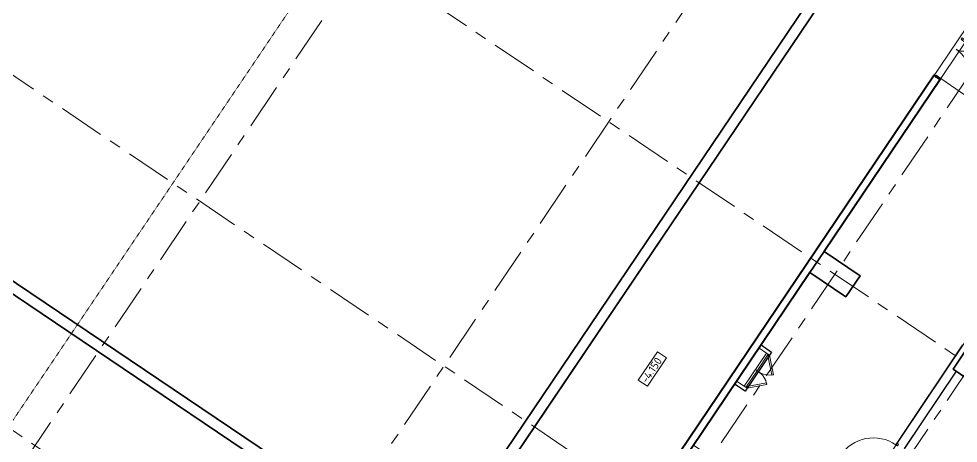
# Model space of a CAD drawing. Header units: millimetres. Extents: x -813692 to 807431, y 0 to 1813163.
# Drawn here: x 61896 to 87728, y 845166 to 856838 of the extents above; entities that cross this region are included whole.
import ezdxf

# ---------------------------------------------------------------- set-up
doc = ezdxf.new("R2010")
doc.units = ezdxf.units.MM
doc.linetypes.add('KRST_Штрих__ш0_5 п0_5_', pattern=[1.0584, 0.5292, -0.5292])
doc.linetypes.add('Линия сетки', pattern=[22.225, 12.7, -3.175, 3.175, -3.175])
for name, color, linetype, lineweight in [('07_1_TС', 150, 'Continuous', 9), ('A-ANNO-DIMS', 7, 'Continuous', 9), ('KR_0.35', 252, 'Continuous', 35), ('S-GRID', 252, 'Continuous', 9), ('АР_двери', 252, 'Continuous', 0), ('АР_кирпич250', 252, 'Continuous', 30), ('АР_монолит', 252, 'Continuous', 50), ('АР_Площади', 252, 'Continuous', 0), ('АР_сущ. стены', 252, 'Continuous', 30), ('АР_тонкая линия', 252, 'Continuous', 5), ('двери', 7, 'Continuous', 9)]:
    doc.layers.add(name, color=color, linetype=linetype, lineweight=lineweight)
doc.layers.add('АР_обшивка коробов', color=252, linetype='Continuous')
doc.layers.add('Ар_разрез секция В', color=252, linetype='Continuous')
doc.styles.add('GOST 2.304', font='')
doc.styles.get('GOST 2.304').set_extended_font_data('GOST Common')

# ---------------------------------------------------------------- blocks, each defined once
blk = doc.blocks.new('КР_подвал')
at = {"layer": 'KR_0.35', "ltscale": 200}
for points in [[(294640, 62906), (297296, 66844), (310644, 57841), (351101, 117822)], [(350685, 117741), (310563, 58258), (297215, 67261), (294391, 63074)], [(325804, 63598), (325916, 63764), (325336, 64155), (324945, 63575), (325525, 63183), (325637, 63349)]]:
    blk.add_lwpolyline(points, dxfattribs=at)
blk.add_lwpolyline([(322001, 65560), (322393, 66140), (321398, 66811), (321007, 66231)], close=True, dxfattribs=at)
blk = doc.blocks.new('Д-1200-ОП-П')
at = {"layer": 'АР_двери'}
for points in [[(-382, -310.5), (-382, 789.5)], [(-382, -310.5), (-432, -310.5), (-432, -360.5), (-382, -360.5), (-382, -310.5)], [(768, -310.5), (718, -310.5), (718, -360.5), (768, -360.5), (768, -310.5)]]:
    blk.add_lwpolyline(points, dxfattribs=at)
blk.add_arc((-382, -310.5), 1100, 0, 90, dxfattribs=at)
blk = doc.blocks.new('Оси200')
at = {"layer": 'S-GRID', "linetype": 'Линия сетки', "ltscale": 100}
for p, q in [((-45812.4, -64845.9), (-105769.3, -153735.6)), ((-39097.2, -69375.3), (-99054.1, -158265.1)), ((-32879.5, -73569.3), (-92836.3, -162459)), ((-29148.8, -76085.7), (-89105.7, -164975.4)), ((-143593.3, -106269.8), (-65564, -158901.3)), ((-148122.8, -112985.1), (-70093.4, -165616.5)), ((-152652.2, -119700.3), (-74622.9, -172331.7))]:
    blk.add_line(p, q, dxfattribs=at)
blk = doc.blocks.new('Д-1300-ДП-Л')
at = {"layer": 'АР_двери'}
for points in [[(349, -398), (349, 502)], [(-851, -398), (-851, -98)], [(-901, -398), (-851, -398), (-851, -448), (-901, -448), (-901, -398)], [(349, -398), (399, -398), (399, -448), (349, -448), (349, -398)]]:
    blk.add_lwpolyline(points, dxfattribs=at)
for centre, radius, start, end in [((349, -398), 900, 90, 180), ((-851, -398), 300, 0, 90)]:
    blk.add_arc(centre, radius, start, end, dxfattribs=at)
blk = doc.blocks.new('разрез 2 блок в')
at = {"layer": 'Ар_разрез секция В', "linetype": 'KRST_Штрих__ш0_5 п0_5_', "lineweight": 0, "ltscale": 10}
blk.add_lwpolyline([(-58994, -91247), (1753, -1186)], dxfattribs=at)
blk = doc.blocks.new('*U294')
for p, q in [((-550, 0), (-550, -100)), ((0, 0), (0, -100))]:
    blk.add_line(p, q)
blk.add_lwpolyline([(0, 0), (-550, 0), (-550, -43.75), (0, -43.75)], close=True)
blk = doc.blocks.new('*U295')
for p, q in [((-550, 0), (-550, 100)), ((0, 0), (0, 100))]:
    blk.add_line(p, q)
blk.add_lwpolyline([(0, 0), (-389, -389), (-420, -358), (-31, 31)], close=True)
blk.add_arc((0, 0), 550, 180, 225)

msp = doc.modelspace()

# ---------------------------------------------------------------- linework, layer by layer
at = {"layer": '07_1_TС', "ltscale": 100}
msp.add_lwpolyline([(82249.8, 847785.7), (82457.1, 847645.9), (81842, 846734), (81634.7, 846873.8)], close=True, dxfattribs=at)
at = {"layer": 'АР_кирпич250'}
for p, q in [((87850.6, 847867.2), (86043.2, 845165.8)), ((87669, 847146.1), (86250.6, 845026.2))]:
    msp.add_line(p, q, dxfattribs=at)
at = {"layer": 'АР_обшивка коробов', "lineweight": 30}
msp.add_lwpolyline([(82305.8, 847868.7), (82595.9, 847672.9), (81869, 846595.2), (81578.8, 846790.9)], dxfattribs=at)
at = {"layer": 'АР_Площади', "ltscale": 0.5}
for points in [[(74199.4, 836208.2), (71132, 838277.2), (96420.2, 875768.4), (99487.6, 873699.4), (74199.4, 836208.2)], [(71221.3, 838856.5), (62267.7, 844895.8), (62155.8, 844730), (71109.4, 838690.8), (70421.5, 837670.9), (57281.4, 846534.2), (57969, 847553.8), (59003, 846856.4), (59114.8, 847022.2), (58080.9, 847719.6), (59937.4, 850472), (73077.4, 841608.3), (71221.3, 838856.5)], [(92452.7, 839396.1), (85591.2, 844024.2), (87669, 847146.1), (88166.1, 846810.8), (88278, 846976.7), (94495.9, 842782.8), (94439.8, 842699.7), (94605.7, 842588.1), (92452.7, 839396.1)]]:
    msp.add_lwpolyline(points, dxfattribs=at)
at = {"layer": 'АР_Площади', "color": 5, "ltscale": 0.5}
for points in [[(96672, 861030.7), (80936.4, 837533.2), (85372.6, 834540.9), (84701.6, 833546), (80269.1, 836535.8), (78592.1, 834029.4)], [(78592.1, 834029.4), (75723.6, 835964.1), (75975.3, 836337.4), (74980.5, 837008.4), (78433.2, 842127.2), (78681.8, 841959.5), (79365, 842972.4), (80210.9, 842401.8), (81541.1, 844373.9), (80449, 845110.5), (81578.8, 846790.9), (81869, 846595.2), (82595.9, 847672.9), (82305.8, 847868.7), (83647.8, 849858.4), (84642.9, 849187.5), (85034.2, 849767.6), (84039.3, 850438.7), (88177.5, 856573.4)]]:
    msp.add_lwpolyline(points, dxfattribs=at)
at = {"layer": 'АР_сущ. стены', "color": 7, "linetype": 'Continuous', "lineweight": 40}
for p, q in [((87232.3, 855172.5), (84039.3, 850438.7)), ((87232.3, 855172.5), (87066.5, 855284.3)), ((83647.8, 849858.4), (79509.8, 843723.5))]:
    msp.add_line(p, q, dxfattribs=at)
at = {"layer": 'АР_сущ. стены', "color": 7, "linetype": 'Continuous', "lineweight": 40, "flags": 128}
msp.add_lwpolyline([(87066.5, 855284.3), (73304.8, 834881.7)], dxfattribs=at)
at = {"layer": 'АР_тонкая линия'}
msp.add_lwpolyline([(78932.1, 846899.4), (79457.6, 847678.4), (79705.7, 847511.1), (79180.2, 846732)], close=True, dxfattribs=at)

# ---------------------------------------------------------------- block references
at = {"layer": 'A-ANNO-DIMS', "color": 18, "lineweight": 0, "true_color": 0x000000}
msp.add_blockref('Оси200', (166995, 997181.2), dxfattribs=at)
at = {"layer": 'АР_двери', "color": 0, "rotation": 235.228467209519}
msp.add_blockref('Д-1300-ДП-Л', (87687.9, 855318.8), dxfattribs=at)
at = {"layer": 'АР_двери', "rotation": 56.06168479282033}
msp.add_blockref('Д-1200-ОП-П', (85356.8, 844702), dxfattribs=at)
at = {"layer": 'АР_монолит'}
msp.add_blockref('КР_подвал', (-237358.6, 783627.7), dxfattribs=at)
at = {"layer": 'Ар_разрез секция В'}
msp.add_blockref('разрез 2 блок в', (119435.1, 935126.2), dxfattribs=at)
at = {"layer": 'двери', "xscale": -1}
for name, p, rotation in [('*U294', (82540, 847590), 236), ('*U295', (81924.9, 846678.1), 55.99999999999996)]:
    msp.add_blockref(name, p, dxfattribs=dict(at, rotation=rotation))
at = {"layer": 'двери'}
for name, p, rotation in [('*U295', (82540, 847590), 56), ('*U294', (81924.9, 846678.1), 236)]:
    msp.add_blockref(name, p, dxfattribs=dict(at, rotation=rotation))

# ---------------------------------------------------------------- texts
at = {"layer": 'АР_тонкая линия', "insert": (79169.4, 846794.5), "char_height": 220, "attachment_point": 7, "rotation": 56, "style": 'GOST 2.304'}
msp.add_mtext('-4.150', dxfattribs=at)

doc.saveas('drawing.dxf')
